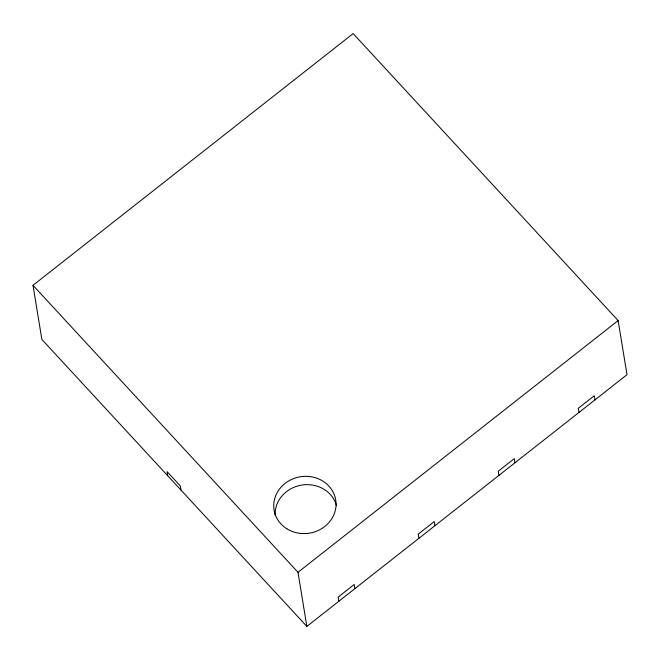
<?xml version="1.0" encoding="UTF-8"?>
<svg xmlns="http://www.w3.org/2000/svg" width="660" height="660" viewBox="0 0 660 660"><rect width="100%" height="100%" fill="white"/><g stroke="black" fill="none" stroke-linecap="round" stroke-linejoin="round"><path stroke-width="0.99" d="M33 285.31L353.149 33.586L618.139 320.57L627 374.69L306.85 626.414L41.861 339.43L33 285.31L297.99 572.303L306.85 626.414M297.99 572.303L618.139 320.57M594.982 399.861L594.305 395.703L578.292 408.284L578.977 412.45M514.948 462.792L514.264 458.634L498.259 471.215L498.943 475.382M434.907 525.723L434.231 521.565L418.225 534.154L418.902 538.312M354.874 588.662L354.189 584.496L338.184 597.086L338.869 601.243M180.98 490.099L180.304 485.933L167.054 471.587L167.731 475.744M275.096 515.163A31.234 28.561 -9.3 0 1 302.057 485.034A31.234 28.561 -9.3 0 1 336.575 505.882M286.836 528.767A31.234 28.561 -9.3 0 0 335.915 506.83A31.234 28.561 -9.3 0 0 291.901 479.284A31.234 28.561 -9.3 0 0 286.836 528.767"/></g></svg>
